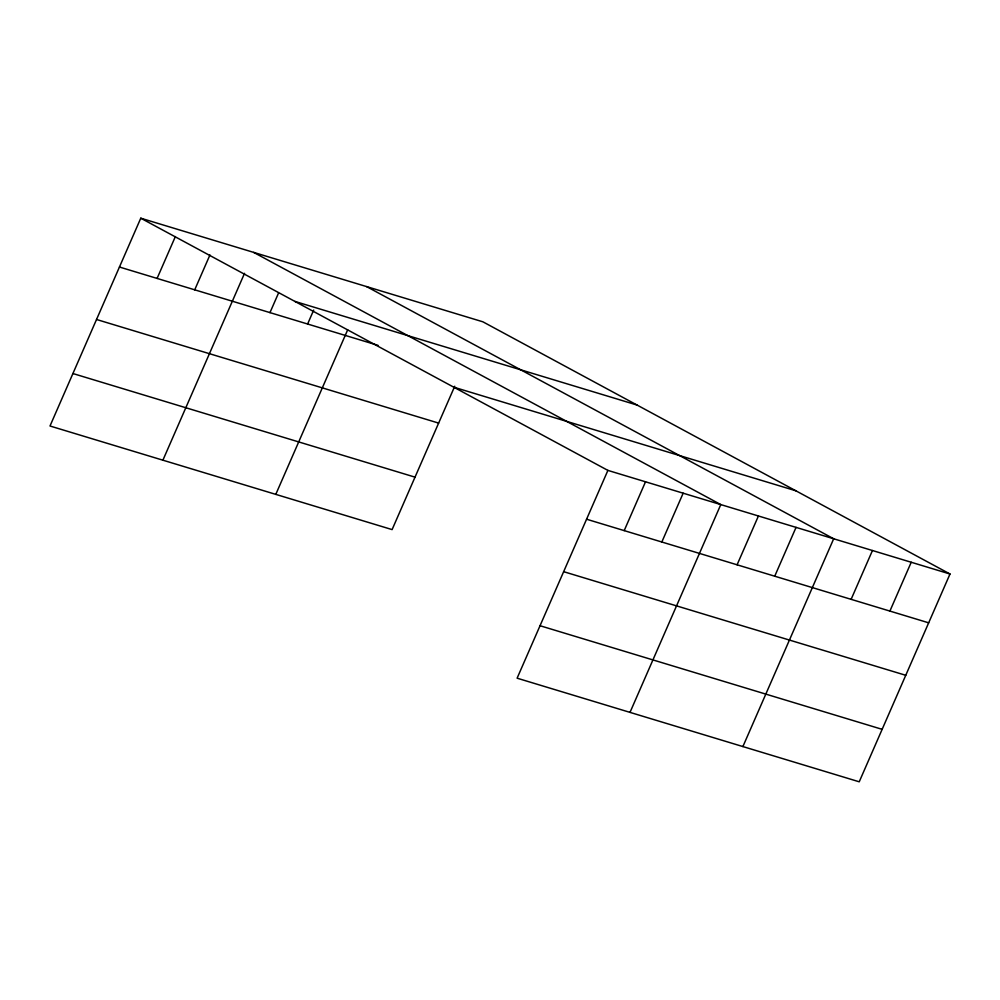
<?xml version="1.0" encoding="UTF-8"?>
<svg xmlns="http://www.w3.org/2000/svg" width="1000" height="1000" viewBox="0 0 1000 1000"><rect width="100%" height="100%" fill="white"/><g stroke="black" fill="none" stroke-linecap="round" stroke-linejoin="round"><path stroke-width="1.5" d="M950 574L607.9 470.4L517.112 678.188L859.225 781.8L950 574L482.887 321.812L140.775 218.2L50 426L392.1 529.6L454.738 386.238M157.088 278.425L175.362 236.575M194.713 289.825L209.95 254.95M162.9 460.188L244.537 273.325M269.975 312.613L278.512 293.087M307.613 324.012L313.7 310.062M275.788 494.375L347.675 329.837M624.2 530.612L645.525 481.788M661.825 542.013L683.162 493.188M630.013 712.375L720.788 504.588L253.675 252.4M737.087 564.8L758.425 515.988M774.725 576.2L796.05 527.375M742.9 746.562L833.688 538.775L366.575 286.588M851.125 599.338L872.45 550.525M889.9 611.087L911.225 562.263M294.925 301.425L637.038 405.037M119.45 267.025L378.05 345.35M453.75 387.175L795.85 490.788M96.538 319.488L438.638 423.1M586.562 519.212L928.675 622.825M72.925 373.537L415.025 477.15M563.65 571.675L905.75 675.288M540.037 625.725L882.138 729.338M140.775 218.2L607.9 470.4"/></g></svg>
